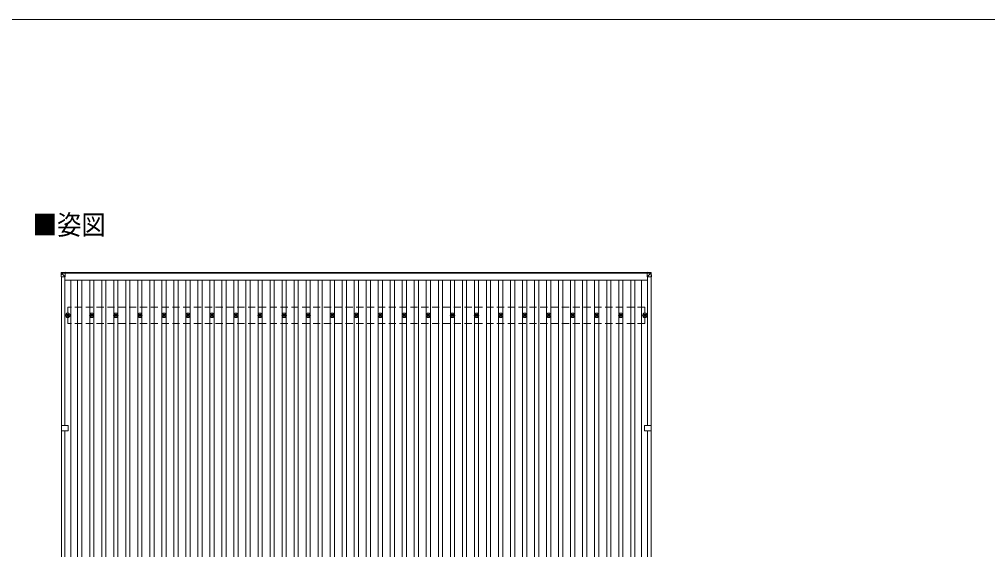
# Model space of a CAD drawing. Units: millimetres at full size, sheet at 1:50; details may follow other scales. Extents: x -14053 to 14053, y -9700 to 9700.
# Drawn here: x -8984 to -931, y 5292 to 9700 of the extents above; entities that cross this region are included whole.
import ezdxf
from ezdxf.enums import TextEntityAlignment as Align

# ---------------------------------------------------------------- set-up
doc = ezdxf.new("R2010")
doc.units = ezdxf.units.MM
doc.header["$LTSCALE"] = 50
doc.linetypes.add('DASHED1', pattern=[1.8, 1.2, -0.6])
doc.linetypes.add('USER3', pattern=[4, 3, -1])
for name, color, linetype, lineweight in [('1-1', 2, 'Continuous', 9), ('1-2', 134, 'Continuous', 9), ('1-3', 5, 'Continuous', 5), ('1-4', 2, 'DASHED1', 9), ('1-5', 6, 'Continuous', 9), ('F-0', 7, 'Continuous', 9)]:
    doc.layers.add(name, color=color, linetype=linetype, lineweight=lineweight)
doc.layers.add('1-7', color=7, linetype='Continuous')
doc.styles.add('ＭＳ ゴシック', font='')
doc.styles.get('ＭＳ ゴシック').set_extended_font_data('MS Gothic')

msp = doc.modelspace()

# ---------------------------------------------------------------- linework, layer by layer
at = {"layer": '1-1'}
for p, q in [((-8603.41, 7595.29), (-3761.2, 7595.29)), ((-3761.2, 7590.69), (-8603.41, 7590.69)), ((-8633.89, 6325.03), (-8633.89, 7559.11)), ((-8604.89, 6325.03), (-8604.89, 7559.06)), ((-8604.89, 7531.87), (-3758.89, 7531.87)), ((-8555.39, 943.1), (-8555.39, 7531.87)), ((-3809.22, 943.1), (-3809.22, 7531.87)), ((-3758.89, 6325.03), (-3758.89, 7559.06)), ((-3729.89, 6325.03), (-3729.89, 7559.11)), ((-8633.89, 918.41), (-8633.89, 6280.03)), ((-8604.89, 918.36), (-8604.89, 6280.03)), ((-3758.89, 918.36), (-3758.89, 6280.03)), ((-3729.89, 923.24), (-3729.89, 6280.03))]:
    msp.add_line(p, q, dxfattribs=at)
at = {"layer": '1-2'}
for p, q in [((-8499.39, 943.1), (-8499.39, 7531.87)), ((-8464.39, 943.1), (-8464.39, 7531.87)), ((-8399.39, 943.1), (-8399.39, 7531.87)), ((-8364.39, 943.1), (-8364.39, 7531.87)), ((-8299.39, 943.1), (-8299.39, 7531.87)), ((-8264.39, 943.1), (-8264.39, 7531.87)), ((-8199.39, 943.1), (-8199.39, 7531.87)), ((-8164.39, 943.1), (-8164.39, 7531.87)), ((-8099.39, 943.1), (-8099.39, 7531.87)), ((-8064.39, 943.1), (-8064.39, 7531.87)), ((-7999.39, 943.1), (-7999.39, 7531.87)), ((-7964.39, 943.1), (-7964.39, 7531.87)), ((-7899.39, 943.1), (-7899.39, 7531.87)), ((-7864.39, 943.1), (-7864.39, 7531.87)), ((-7799.39, 943.1), (-7799.39, 7531.87)), ((-7764.39, 943.1), (-7764.39, 7531.87)), ((-7699.39, 943.1), (-7699.39, 7531.87)), ((-7664.39, 943.1), (-7664.39, 7531.87)), ((-7599.39, 943.1), (-7599.39, 7531.87)), ((-7564.39, 943.1), (-7564.39, 7531.87)), ((-7499.39, 943.1), (-7499.39, 7531.87)), ((-7464.39, 943.1), (-7464.39, 7531.87)), ((-7399.39, 943.1), (-7399.39, 7531.87)), ((-7364.39, 943.1), (-7364.39, 7531.87)), ((-7299.39, 943.1), (-7299.39, 7531.87)), ((-7264.39, 943.1), (-7264.39, 7531.87)), ((-7199.39, 943.1), (-7199.39, 7531.87)), ((-7164.39, 943.1), (-7164.39, 7531.87)), ((-7099.39, 943.1), (-7099.39, 7531.87)), ((-7064.39, 943.1), (-7064.39, 7531.87)), ((-6999.39, 943.1), (-6999.39, 7531.87)), ((-6964.39, 943.1), (-6964.39, 7531.87)), ((-6899.39, 943.1), (-6899.39, 7531.87)), ((-6864.39, 943.1), (-6864.39, 7531.87)), ((-6799.39, 943.1), (-6799.39, 7531.87)), ((-6764.39, 943.1), (-6764.39, 7531.87)), ((-6699.39, 943.1), (-6699.39, 7531.87)), ((-6664.39, 943.1), (-6664.39, 7531.87)), ((-6599.39, 943.1), (-6599.39, 7531.87)), ((-6564.39, 943.1), (-6564.39, 7531.87)), ((-6499.39, 943.1), (-6499.39, 7531.87)), ((-6464.39, 943.1), (-6464.39, 7531.87)), ((-6399.39, 943.1), (-6399.39, 7531.87)), ((-6364.39, 943.1), (-6364.39, 7531.87)), ((-6299.39, 943.1), (-6299.39, 7531.87)), ((-6264.39, 943.1), (-6264.39, 7531.87)), ((-6199.39, 943.1), (-6199.39, 7531.87)), ((-6164.39, 943.1), (-6164.39, 7531.87)), ((-6099.39, 943.1), (-6099.39, 7531.87)), ((-6064.39, 943.1), (-6064.39, 7531.87)), ((-5999.39, 943.1), (-5999.39, 7531.87)), ((-5964.39, 943.1), (-5964.39, 7531.87)), ((-5899.39, 943.1), (-5899.39, 7531.87)), ((-5864.39, 943.1), (-5864.39, 7531.87)), ((-5799.39, 943.1), (-5799.39, 7531.87)), ((-5764.39, 943.1), (-5764.39, 7531.87)), ((-5699.39, 943.1), (-5699.39, 7531.87)), ((-5664.39, 943.1), (-5664.39, 7531.87)), ((-5599.39, 943.1), (-5599.39, 7531.87)), ((-5564.39, 943.1), (-5564.39, 7531.87)), ((-5499.39, 943.1), (-5499.39, 7531.87)), ((-5464.39, 943.1), (-5464.39, 7531.87)), ((-5399.39, 943.1), (-5399.39, 7531.87)), ((-5364.39, 943.1), (-5364.39, 7531.87)), ((-5299.39, 943.1), (-5299.39, 7531.87)), ((-5264.39, 943.1), (-5264.39, 7531.87)), ((-5199.39, 943.1), (-5199.39, 7531.87)), ((-5164.39, 943.1), (-5164.39, 7531.87)), ((-5099.39, 943.1), (-5099.39, 7531.87)), ((-5064.39, 943.1), (-5064.39, 7531.87)), ((-4999.39, 943.1), (-4999.39, 7531.87)), ((-4964.39, 943.1), (-4964.39, 7531.87)), ((-4899.39, 943.1), (-4899.39, 7531.87)), ((-4864.39, 943.1), (-4864.39, 7531.87)), ((-4799.39, 943.1), (-4799.39, 7531.87)), ((-4764.39, 943.1), (-4764.39, 7531.87)), ((-4699.39, 943.1), (-4699.39, 7531.87)), ((-4664.39, 943.1), (-4664.39, 7531.87)), ((-4599.39, 943.1), (-4599.39, 7531.87)), ((-4564.39, 943.1), (-4564.39, 7531.87)), ((-4499.39, 943.1), (-4499.39, 7531.87)), ((-4464.39, 943.1), (-4464.39, 7531.87)), ((-4399.39, 943.1), (-4399.39, 7531.87)), ((-4364.39, 943.1), (-4364.39, 7531.87)), ((-4299.39, 943.1), (-4299.39, 7531.87)), ((-4264.39, 943.1), (-4264.39, 7531.87)), ((-4199.39, 943.1), (-4199.39, 7531.87)), ((-4164.39, 943.1), (-4164.39, 7531.87)), ((-4099.39, 943.1), (-4099.39, 7531.87)), ((-4064.39, 943.1), (-4064.39, 7531.87)), ((-3999.39, 943.1), (-3999.39, 7531.87)), ((-3964.39, 943.1), (-3964.39, 7531.87)), ((-3899.39, 943.1), (-3899.39, 7531.87)), ((-3864.39, 943.1), (-3864.39, 7531.87))]:
    msp.add_line(p, q, dxfattribs=at)
at = {"layer": '1-3'}
for p, q in [((-8583.64, 7249.68), (-8583.64, 7245.26)), ((-8580.14, 7249.68), (-8580.14, 7245.26)), ((-8383.64, 7249.68), (-8383.64, 7245.26)), ((-8380.14, 7249.68), (-8380.14, 7245.26)), ((-8183.64, 7249.68), (-8183.64, 7245.26)), ((-8180.14, 7249.68), (-8180.14, 7245.26)), ((-7983.64, 7249.68), (-7983.64, 7245.26)), ((-7980.14, 7249.68), (-7980.14, 7245.26)), ((-7783.64, 7249.68), (-7783.64, 7245.26)), ((-7780.14, 7249.68), (-7780.14, 7245.26)), ((-7583.64, 7249.68), (-7583.64, 7245.26)), ((-7580.14, 7249.68), (-7580.14, 7245.26)), ((-7383.64, 7249.68), (-7383.64, 7245.26)), ((-7380.14, 7249.68), (-7380.14, 7245.26)), ((-7183.64, 7249.68), (-7183.64, 7245.26)), ((-7180.14, 7249.68), (-7180.14, 7245.26)), ((-6983.64, 7249.68), (-6983.64, 7245.26)), ((-6980.14, 7249.68), (-6980.14, 7245.26)), ((-6783.64, 7249.68), (-6783.64, 7245.26)), ((-6780.14, 7249.68), (-6780.14, 7245.26)), ((-6583.64, 7249.68), (-6583.64, 7245.26)), ((-6580.14, 7249.68), (-6580.14, 7245.26)), ((-6383.64, 7249.68), (-6383.64, 7245.26)), ((-6380.14, 7249.68), (-6380.14, 7245.26)), ((-6183.64, 7249.68), (-6183.64, 7245.26)), ((-6180.14, 7249.68), (-6180.14, 7245.26)), ((-5983.64, 7249.68), (-5983.64, 7245.26)), ((-5980.14, 7249.68), (-5980.14, 7245.26)), ((-5783.64, 7249.68), (-5783.64, 7245.26)), ((-5780.14, 7249.68), (-5780.14, 7245.26)), ((-5583.64, 7249.68), (-5583.64, 7245.26)), ((-5580.14, 7249.68), (-5580.14, 7245.26)), ((-5383.64, 7249.68), (-5383.64, 7245.26)), ((-5380.14, 7249.68), (-5380.14, 7245.26)), ((-5183.64, 7249.68), (-5183.64, 7245.26)), ((-5180.14, 7249.68), (-5180.14, 7245.26)), ((-4983.64, 7249.68), (-4983.64, 7245.26)), ((-4980.14, 7249.68), (-4980.14, 7245.26)), ((-4783.64, 7249.68), (-4783.64, 7245.26)), ((-4780.14, 7249.68), (-4780.14, 7245.26)), ((-4583.64, 7249.68), (-4583.64, 7245.26)), ((-4580.14, 7249.68), (-4580.14, 7245.26)), ((-4383.64, 7249.68), (-4383.64, 7245.26)), ((-4380.14, 7249.68), (-4380.14, 7245.26)), ((-4183.64, 7249.68), (-4183.64, 7245.26)), ((-4180.14, 7249.68), (-4180.14, 7245.26)), ((-3983.64, 7249.68), (-3983.64, 7245.26)), ((-3980.14, 7249.68), (-3980.14, 7245.26)), ((-3783.64, 7249.68), (-3783.64, 7245.26)), ((-3780.14, 7249.68), (-3780.14, 7245.26)), ((-8591.89, 7241.43), (-8587.47, 7241.43)), ((-8591.89, 7237.93), (-8587.47, 7237.93)), ((-8583.64, 7234.1), (-8583.64, 7229.68)), ((-8580.14, 7234.1), (-8580.14, 7229.68)), ((-8576.31, 7241.43), (-8571.89, 7241.43)), ((-8576.31, 7237.93), (-8571.89, 7237.93)), ((-8391.89, 7241.43), (-8387.47, 7241.43)), ((-8391.89, 7237.93), (-8387.47, 7237.93)), ((-8383.64, 7234.1), (-8383.64, 7229.68)), ((-8380.14, 7234.1), (-8380.14, 7229.68)), ((-8376.31, 7241.43), (-8371.89, 7241.43)), ((-8376.31, 7237.93), (-8371.89, 7237.93)), ((-8191.89, 7241.43), (-8187.47, 7241.43)), ((-8191.89, 7237.93), (-8187.47, 7237.93)), ((-8183.64, 7234.1), (-8183.64, 7229.68)), ((-8180.14, 7234.1), (-8180.14, 7229.68)), ((-8176.31, 7241.43), (-8171.89, 7241.43)), ((-8176.31, 7237.93), (-8171.89, 7237.93)), ((-7991.89, 7241.43), (-7987.47, 7241.43)), ((-7991.89, 7237.93), (-7987.47, 7237.93)), ((-7983.64, 7234.1), (-7983.64, 7229.68)), ((-7980.14, 7234.1), (-7980.14, 7229.68)), ((-7976.31, 7241.43), (-7971.89, 7241.43)), ((-7976.31, 7237.93), (-7971.89, 7237.93)), ((-7791.89, 7241.43), (-7787.47, 7241.43)), ((-7791.89, 7237.93), (-7787.47, 7237.93)), ((-7783.64, 7234.1), (-7783.64, 7229.68)), ((-7780.14, 7234.1), (-7780.14, 7229.68)), ((-7776.31, 7241.43), (-7771.89, 7241.43)), ((-7776.31, 7237.93), (-7771.89, 7237.93)), ((-7591.89, 7241.43), (-7587.47, 7241.43)), ((-7591.89, 7237.93), (-7587.47, 7237.93)), ((-7583.64, 7234.1), (-7583.64, 7229.68)), ((-7580.14, 7234.1), (-7580.14, 7229.68)), ((-7576.31, 7241.43), (-7571.89, 7241.43)), ((-7576.31, 7237.93), (-7571.89, 7237.93)), ((-7391.89, 7241.43), (-7387.47, 7241.43)), ((-7391.89, 7237.93), (-7387.47, 7237.93)), ((-7383.64, 7234.1), (-7383.64, 7229.68)), ((-7380.14, 7234.1), (-7380.14, 7229.68)), ((-7376.31, 7241.43), (-7371.89, 7241.43)), ((-7376.31, 7237.93), (-7371.89, 7237.93)), ((-7191.89, 7241.43), (-7187.47, 7241.43)), ((-7191.89, 7237.93), (-7187.47, 7237.93)), ((-7183.64, 7234.1), (-7183.64, 7229.68)), ((-7180.14, 7234.1), (-7180.14, 7229.68)), ((-7176.31, 7241.43), (-7171.89, 7241.43)), ((-7176.31, 7237.93), (-7171.89, 7237.93)), ((-6991.89, 7241.43), (-6987.47, 7241.43)), ((-6991.89, 7237.93), (-6987.47, 7237.93)), ((-6983.64, 7234.1), (-6983.64, 7229.68)), ((-6980.14, 7234.1), (-6980.14, 7229.68)), ((-6976.31, 7241.43), (-6971.89, 7241.43)), ((-6976.31, 7237.93), (-6971.89, 7237.93)), ((-6791.89, 7241.43), (-6787.47, 7241.43)), ((-6791.89, 7237.93), (-6787.47, 7237.93)), ((-6783.64, 7234.1), (-6783.64, 7229.68)), ((-6780.14, 7234.1), (-6780.14, 7229.68)), ((-6776.31, 7241.43), (-6771.89, 7241.43)), ((-6776.31, 7237.93), (-6771.89, 7237.93)), ((-6591.89, 7241.43), (-6587.47, 7241.43)), ((-6591.89, 7237.93), (-6587.47, 7237.93)), ((-6583.64, 7234.1), (-6583.64, 7229.68)), ((-6580.14, 7234.1), (-6580.14, 7229.68)), ((-6576.31, 7241.43), (-6571.89, 7241.43)), ((-6576.31, 7237.93), (-6571.89, 7237.93)), ((-6391.89, 7241.43), (-6387.47, 7241.43)), ((-6391.89, 7237.93), (-6387.47, 7237.93)), ((-6383.64, 7234.1), (-6383.64, 7229.68)), ((-6380.14, 7234.1), (-6380.14, 7229.68)), ((-6376.31, 7241.43), (-6371.89, 7241.43)), ((-6376.31, 7237.93), (-6371.89, 7237.93)), ((-6191.89, 7241.43), (-6187.47, 7241.43)), ((-6191.89, 7237.93), (-6187.47, 7237.93)), ((-6183.64, 7234.1), (-6183.64, 7229.68)), ((-6180.14, 7234.1), (-6180.14, 7229.68)), ((-6176.31, 7241.43), (-6171.89, 7241.43)), ((-6176.31, 7237.93), (-6171.89, 7237.93)), ((-5991.89, 7241.43), (-5987.47, 7241.43)), ((-5991.89, 7237.93), (-5987.47, 7237.93)), ((-5983.64, 7234.1), (-5983.64, 7229.68)), ((-5980.14, 7234.1), (-5980.14, 7229.68)), ((-5976.31, 7241.43), (-5971.89, 7241.43)), ((-5976.31, 7237.93), (-5971.89, 7237.93)), ((-5791.89, 7241.43), (-5787.47, 7241.43)), ((-5791.89, 7237.93), (-5787.47, 7237.93)), ((-5783.64, 7234.1), (-5783.64, 7229.68)), ((-5780.14, 7234.1), (-5780.14, 7229.68)), ((-5776.31, 7241.43), (-5771.89, 7241.43)), ((-5776.31, 7237.93), (-5771.89, 7237.93)), ((-5591.89, 7241.43), (-5587.47, 7241.43)), ((-5591.89, 7237.93), (-5587.47, 7237.93)), ((-5583.64, 7234.1), (-5583.64, 7229.68)), ((-5580.14, 7234.1), (-5580.14, 7229.68)), ((-5576.31, 7241.43), (-5571.89, 7241.43)), ((-5576.31, 7237.93), (-5571.89, 7237.93)), ((-5391.89, 7241.43), (-5387.47, 7241.43)), ((-5391.89, 7237.93), (-5387.47, 7237.93)), ((-5383.64, 7234.1), (-5383.64, 7229.68)), ((-5380.14, 7234.1), (-5380.14, 7229.68)), ((-5376.31, 7241.43), (-5371.89, 7241.43)), ((-5376.31, 7237.93), (-5371.89, 7237.93)), ((-5191.89, 7241.43), (-5187.47, 7241.43)), ((-5191.89, 7237.93), (-5187.47, 7237.93)), ((-5183.64, 7234.1), (-5183.64, 7229.68)), ((-5180.14, 7234.1), (-5180.14, 7229.68)), ((-5176.31, 7241.43), (-5171.89, 7241.43)), ((-5176.31, 7237.93), (-5171.89, 7237.93)), ((-4991.89, 7241.43), (-4987.47, 7241.43)), ((-4991.89, 7237.93), (-4987.47, 7237.93)), ((-4983.64, 7234.1), (-4983.64, 7229.68)), ((-4980.14, 7234.1), (-4980.14, 7229.68)), ((-4976.31, 7241.43), (-4971.89, 7241.43)), ((-4976.31, 7237.93), (-4971.89, 7237.93)), ((-4791.89, 7241.43), (-4787.47, 7241.43)), ((-4791.89, 7237.93), (-4787.47, 7237.93)), ((-4783.64, 7234.1), (-4783.64, 7229.68)), ((-4780.14, 7234.1), (-4780.14, 7229.68)), ((-4776.31, 7241.43), (-4771.89, 7241.43)), ((-4776.31, 7237.93), (-4771.89, 7237.93)), ((-4591.89, 7241.43), (-4587.47, 7241.43)), ((-4591.89, 7237.93), (-4587.47, 7237.93)), ((-4583.64, 7234.1), (-4583.64, 7229.68)), ((-4580.14, 7234.1), (-4580.14, 7229.68)), ((-4576.31, 7241.43), (-4571.89, 7241.43)), ((-4576.31, 7237.93), (-4571.89, 7237.93)), ((-4391.89, 7241.43), (-4387.47, 7241.43)), ((-4391.89, 7237.93), (-4387.47, 7237.93)), ((-4383.64, 7234.1), (-4383.64, 7229.68)), ((-4380.14, 7234.1), (-4380.14, 7229.68)), ((-4376.31, 7241.43), (-4371.89, 7241.43)), ((-4376.31, 7237.93), (-4371.89, 7237.93)), ((-4191.89, 7241.43), (-4187.47, 7241.43)), ((-4191.89, 7237.93), (-4187.47, 7237.93)), ((-4183.64, 7234.1), (-4183.64, 7229.68)), ((-4180.14, 7234.1), (-4180.14, 7229.68)), ((-4176.31, 7241.43), (-4171.89, 7241.43)), ((-4176.31, 7237.93), (-4171.89, 7237.93)), ((-3991.89, 7241.43), (-3987.47, 7241.43)), ((-3991.89, 7237.93), (-3987.47, 7237.93)), ((-3983.64, 7234.1), (-3983.64, 7229.68)), ((-3980.14, 7234.1), (-3980.14, 7229.68)), ((-3976.31, 7241.43), (-3971.89, 7241.43)), ((-3976.31, 7237.93), (-3971.89, 7237.93)), ((-3791.89, 7241.43), (-3787.47, 7241.43)), ((-3791.89, 7237.93), (-3787.47, 7237.93)), ((-3783.64, 7234.1), (-3783.64, 7229.68)), ((-3780.14, 7234.1), (-3780.14, 7229.68)), ((-3776.31, 7241.43), (-3771.89, 7241.43)), ((-3776.31, 7237.93), (-3771.89, 7237.93))]:
    msp.add_line(p, q, dxfattribs=at)
for centre, radius in [((-8581.89, 7239.68), 18.25), ((-8581.89, 7239.68), 10.15), ((-8381.89, 7239.68), 18.25), ((-8381.89, 7239.68), 10.15), ((-8181.89, 7239.68), 18.25), ((-8181.89, 7239.68), 10.15), ((-7981.89, 7239.68), 18.25), ((-7981.89, 7239.68), 10.15), ((-7781.89, 7239.68), 18.25), ((-7781.89, 7239.68), 10.15), ((-7581.89, 7239.68), 18.25), ((-7581.89, 7239.68), 10.15), ((-7381.89, 7239.68), 18.25), ((-7381.89, 7239.68), 10.15), ((-7181.89, 7239.68), 18.25), ((-7181.89, 7239.68), 10.15), ((-6981.89, 7239.68), 18.25), ((-6981.89, 7239.68), 10.15), ((-6781.89, 7239.68), 18.25), ((-6781.89, 7239.68), 10.15), ((-6581.89, 7239.68), 18.25), ((-6581.89, 7239.68), 10.15), ((-6381.89, 7239.68), 18.25), ((-6381.89, 7239.68), 10.15), ((-6181.89, 7239.68), 18.25), ((-6181.89, 7239.68), 10.15), ((-5981.89, 7239.68), 18.25), ((-5981.89, 7239.68), 10.15), ((-5781.89, 7239.68), 18.25), ((-5781.89, 7239.68), 10.15), ((-5581.89, 7239.68), 18.25), ((-5581.89, 7239.68), 10.15), ((-5381.89, 7239.68), 18.25), ((-5381.89, 7239.68), 10.15), ((-5181.89, 7239.68), 18.25), ((-5181.89, 7239.68), 10.15), ((-4981.89, 7239.68), 18.25), ((-4981.89, 7239.68), 10.15), ((-4781.89, 7239.68), 18.25), ((-4781.89, 7239.68), 10.15), ((-4581.89, 7239.68), 18.25), ((-4581.89, 7239.68), 10.15), ((-4381.89, 7239.68), 18.25), ((-4381.89, 7239.68), 10.15), ((-4181.89, 7239.68), 18.25), ((-4181.89, 7239.68), 10.15), ((-3981.89, 7239.68), 18.25), ((-3981.89, 7239.68), 10.15), ((-3781.89, 7239.68), 18.25), ((-3781.89, 7239.68), 10.15), ((-8581.89, 7239.68), 5.85), ((-8581.89, 7239.68), 5.25), ((-8381.89, 7239.68), 5.85), ((-8381.89, 7239.68), 5.25), ((-8181.89, 7239.68), 5.85), ((-8181.89, 7239.68), 5.25), ((-7981.89, 7239.68), 5.85), ((-7981.89, 7239.68), 5.25), ((-7781.89, 7239.68), 5.85), ((-7781.89, 7239.68), 5.25), ((-7581.89, 7239.68), 5.85), ((-7581.89, 7239.68), 5.25), ((-7381.89, 7239.68), 5.85), ((-7381.89, 7239.68), 5.25), ((-7181.89, 7239.68), 5.85), ((-7181.89, 7239.68), 5.25), ((-6981.89, 7239.68), 5.85), ((-6981.89, 7239.68), 5.25), ((-6781.89, 7239.68), 5.85), ((-6781.89, 7239.68), 5.25), ((-6581.89, 7239.68), 5.85), ((-6581.89, 7239.68), 5.25), ((-6381.89, 7239.68), 5.85), ((-6381.89, 7239.68), 5.25), ((-6181.89, 7239.68), 5.85), ((-6181.89, 7239.68), 5.25), ((-5981.89, 7239.68), 5.85), ((-5981.89, 7239.68), 5.25), ((-5781.89, 7239.68), 5.85), ((-5781.89, 7239.68), 5.25), ((-5581.89, 7239.68), 5.85), ((-5581.89, 7239.68), 5.25), ((-5381.89, 7239.68), 5.85), ((-5381.89, 7239.68), 5.25), ((-5181.89, 7239.68), 5.85), ((-5181.89, 7239.68), 5.25), ((-4981.89, 7239.68), 5.85), ((-4981.89, 7239.68), 5.25), ((-4781.89, 7239.68), 5.85), ((-4781.89, 7239.68), 5.25), ((-4581.89, 7239.68), 5.85), ((-4581.89, 7239.68), 5.25), ((-4381.89, 7239.68), 5.85), ((-4381.89, 7239.68), 5.25), ((-4181.89, 7239.68), 5.85), ((-4181.89, 7239.68), 5.25), ((-3981.89, 7239.68), 5.85), ((-3981.89, 7239.68), 5.25), ((-3781.89, 7239.68), 5.85), ((-3781.89, 7239.68), 5.25)]:
    msp.add_circle(centre, radius, dxfattribs=at)
at = {"layer": '1-4'}
for p, q in [((-8581.89, 7172.68), (-8581.89, 7306.68)), ((-3781.89, 7306.68), (-8581.89, 7306.68)), ((-3781.89, 7172.68), (-3781.89, 7306.68)), ((-3781.89, 7172.68), (-8581.89, 7172.68))]:
    msp.add_line(p, q, dxfattribs=at)
at = {"layer": '1-5'}
for p, q in [((-8635.85, 7593.82), (-8637.71, 7563.34)), ((-8637.71, 7558.53), (-8635.85, 7589.07)), ((-8635.85, 7589.07), (-8635.85, 7593.82)), ((-8603.41, 7597.62), (-8633.97, 7595.69)), ((-8633.97, 7595.69), (-8633.97, 7595.69)), ((-8633.97, 7590.94), (-8603.41, 7592.81)), ((-8603.41, 7590.85), (-8633.9, 7588.98)), ((-8603.41, 7559.06), (-8633.86, 7589.54)), ((-8603.41, 7597.62), (-8603.41, 7559.06)), ((-3761.2, 7597.62), (-3761.2, 7559.06)), ((-3761.2, 7597.62), (-3730.64, 7595.69)), ((-3730.64, 7590.94), (-3761.2, 7592.81)), ((-3761.2, 7590.85), (-3730.71, 7588.98)), ((-3761.2, 7559.06), (-3730.76, 7589.54)), ((-3730.64, 7595.69), (-3730.64, 7595.69)), ((-3728.77, 7589.07), (-3728.77, 7593.82)), ((-3728.77, 7593.82), (-3726.9, 7563.34)), ((-3726.9, 7558.53), (-3728.77, 7589.07)), ((-8637.71, 7563.34), (-8637.71, 7558.53)), ((-8635.82, 7559.12), (-8603.41, 7559.06)), ((-3728.8, 7559.12), (-3761.2, 7559.06)), ((-3726.9, 7563.34), (-3726.9, 7558.53)), ((-8634.89, 6325.03), (-8634.89, 6280.03)), ((-8578.39, 6325.03), (-8634.89, 6325.03)), ((-8578.39, 6325.03), (-8578.39, 6303.25)), ((-8578.39, 6301.82), (-8578.39, 6280.03)), ((-3785.39, 6325.03), (-3785.39, 6303.25)), ((-3785.39, 6325.03), (-3728.89, 6325.03)), ((-3785.39, 6301.82), (-3785.39, 6280.03)), ((-3728.89, 6325.03), (-3728.89, 6280.03)), ((-8578.39, 6280.03), (-8634.89, 6280.03)), ((-3785.39, 6280.03), (-3728.89, 6280.03))]:
    msp.add_line(p, q, dxfattribs=at)
at = {"layer": '1-5', "linetype": 'USER3'}
for p, q in [((-8633.89, 6280.03), (-8633.89, 6325.03)), ((-3729.89, 6280.03), (-3729.89, 6325.03))]:
    msp.add_line(p, q, dxfattribs=at)
at = {"layer": '1-5'}
for points in [[(-8633.86, 7588.88), (-8633.95, 7588.88), (-8635.82, 7558.46)], [(-8603.41, 7597.62), (-8633.97, 7595.69), (-8633.97, 7590.94)], [(-3761.2, 7597.62), (-3730.64, 7595.69), (-3730.64, 7590.94)], [(-3730.76, 7588.88), (-3730.66, 7588.88), (-3728.8, 7558.46)]]:
    msp.add_lwpolyline(points, dxfattribs=at)
for centre, radius, start, end in [((-8633.85, 7588.94), 2, 93.48408, 176.48407), ((-8633.62, 7601.79), 12.92, 260.08679, 268.52577), ((-8623.59, 7590), 10.42, 174.80664, 186.16183), ((-3741.02, 7590), 10.42, 353.83817, 5.19336), ((-3730.99, 7601.79), 12.92, 271.47423, 279.91321), ((-3730.76, 7588.94), 2, 3.51593, 86.51592), ((-8578.19, 6302.53), 0.5, 134.427, 225.573), ((-8578.89, 6303.25), 0.5, 314.427, 0), ((-8578.89, 6301.82), 0.5, 0, 45.573), ((-3784.89, 6303.25), 0.5, 180, 225.573), ((-3784.89, 6301.82), 0.5, 134.427, 180), ((-3785.59, 6302.53), 0.5, 314.427, 45.573)]:
    msp.add_arc(centre, radius, start, end, dxfattribs=at)
for centre, major_axis, ratio, start_param, end_param in [((-8633.85, 7593.7), (-1.92, -0.56), 0.998105, 4.4898734, 5.9384966), ((-8633.85, 7588.94), (-0.12, 2), 0.02656, 0.0332981, 1.5518323), ((-8597.84, 7591.08), (-36.07, -2.1), 0.055348, 0.0000815, 0.0491486), ((-3766.78, 7591.08), (36.07, -2.1), 0.055348, 6.2340367, 6.2831038), ((-3730.76, 7588.94), (0.12, 2), 0.02656, 4.731353, 6.2498872), ((-3730.76, 7593.7), (1.92, -0.56), 0.998105, 0.3446887, 1.793312), ((-8635.71, 7558.53), (-2, 0), 0.033268, 0.0000002, 1.5185344), ((-3728.9, 7558.53), (2, 0), 0.033268, 4.7646509, 6.2831851)]:
    msp.add_ellipse(centre, major_axis=major_axis, ratio=ratio, start_param=start_param, end_param=end_param, dxfattribs=at)
at = {"layer": 'F-0', "color": 5, "lineweight": 5}
msp.add_line((-14053.43, 9700), (13346.57, 9700), dxfattribs=at)

# ---------------------------------------------------------------- texts
at = {"layer": '1-7', "style": 'ＭＳ ゴシック', "width": 0.9}
msp.add_text('■姿図', height=165, dxfattribs=at).set_placement((-8873.34, 7860.2), align=Align.BOTTOM_LEFT)

doc.saveas('drawing.dxf')
